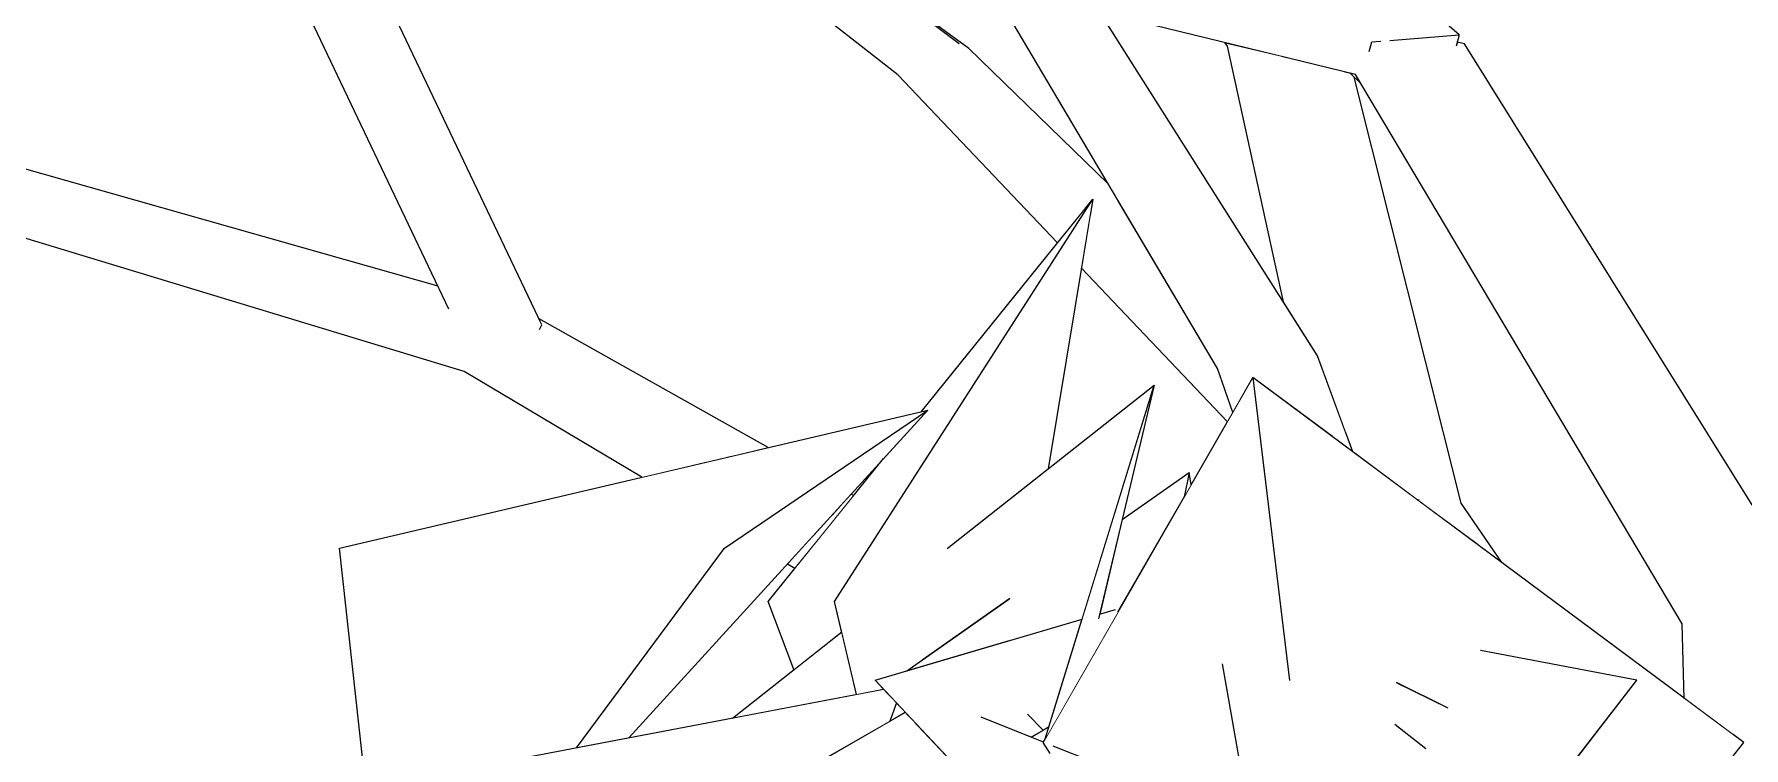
# Model space of a CAD drawing. Header units: millimetres. Extents: x -9413 to 8527, y -300 to 11224.
# Drawn here: x -7199 to -6369, y 3392 to 3739 of the extents above; entities that cross this region are included whole.
import ezdxf

# ---------------------------------------------------------------- set-up
doc = ezdxf.new("R2010")
doc.units = ezdxf.units.MM
doc.header["$MEASUREMENT"] = 0
doc.linetypes.add('Wipeout_Contour', pattern=[1000, 0, -1000])
doc.layers.add('Interior - Furniture', color=7, linetype='Continuous')
doc.layers.add('Interior - Furniture _Pen_No__4', color=7, linetype='Continuous', lineweight=20, true_color=0x029e21)

# ---------------------------------------------------------------- blocks, each defined once
blk = doc.blocks.new('Section Elem_40_6')
at = {"color": 254, "linetype": 'Wipeout_Contour', "lineweight": 0, "ltscale": 31158.096677}
blk.add_wipeout([(-6990.09, 3574.69), (-6903.88, 3523.26), (-6871.73, 3530.82), (-6958.07, 3591.64)], dxfattribs=at).dxf.layer = 'Interior - Furniture'
at = {"color": 254, "linetype": 'Wipeout_Contour', "lineweight": 0, "ltscale": 37500.257365}
blk.add_wipeout([(-6624.2, 3576.09), (-6616.84, 3554.68), (-6607.06, 3571.7), (-6567.96, 3542.61), (-6575.62, 3582.23)], dxfattribs=at).dxf.layer = 'Interior - Furniture'
at = {"color": 254, "linetype": 'Wipeout_Contour', "lineweight": 0, "ltscale": 30658.113818}
blk.add_wipeout([(-6820.65, 3494.84), (-6833.18, 3481.09), (-6829.52, 3478.91), (-6818.12, 3493.06)], dxfattribs=at).dxf.layer = 'Interior - Furniture'
at = {"color": 254, "linetype": 'Wipeout_Contour', "lineweight": 0, "ltscale": 28992.943062}
blk.add_wipeout([(-6369.33, 3457.44), (-6398.54, 3452.1), (-6397.59, 3415.82), (-6373.73, 3398.07)], dxfattribs=at).dxf.layer = 'Interior - Furniture'
at = {"color": 254, "linetype": 'Wipeout_Contour', "lineweight": 0, "ltscale": 66661.588742}
blk.add_wipeout([(-6607.5, 3350.78), (-6624.22, 3315.66), (-6612.85, 3328.03), (-6610.14, 3327.13), (-6590.25, 3366.29), (-6576.52, 3364.95), (-6571.08, 3392.65), (-6589.28, 3424.49), (-6614.71, 3392.07)], dxfattribs=at).dxf.layer = 'Interior - Furniture'
at = {"color": 254, "linetype": 'Wipeout_Contour', "lineweight": 0, "ltscale": 22123.049639}
blk.add_wipeout([(-6565.93, 3395.85), (-6512.29, 3411.06), (-6537.18, 3423.43)], dxfattribs=at).dxf.layer = 'Interior - Furniture'
at = {"color": 254, "linetype": 'Wipeout_Contour', "lineweight": 0, "ltscale": 22935.831476}
blk.add_wipeout([(-6737.96, 3768.3), (-6624.2, 3576.09), (-6697.35, 3774.56)], dxfattribs=at).dxf.layer = 'Interior - Furniture'
at = {"color": 254, "linetype": 'Wipeout_Contour', "lineweight": 0, "ltscale": 24380.316834}
blk.add_wipeout([(-6990.09, 3574.69), (-7376.96, 3718.08), (-7395.62, 3697.64)], dxfattribs=at).dxf.layer = 'Interior - Furniture'
at = {"color": 254, "linetype": 'Wipeout_Contour', "lineweight": 0, "ltscale": 23273.138587}
blk.add_wipeout([(-6958.07, 3591.64), (-6871.73, 3530.82), (-6860.37, 3533.49)], dxfattribs=at).dxf.layer = 'Interior - Furniture'
at = {"color": 254, "linetype": 'Wipeout_Contour', "lineweight": 0, "ltscale": 22401.109006}
blk.add_wipeout([(-6575.62, 3582.23), (-6567.96, 3542.61), (-6558.52, 3535.58)], dxfattribs=at).dxf.layer = 'Interior - Furniture'
at = {"color": 254, "linetype": 'Wipeout_Contour', "lineweight": 0, "ltscale": 30643.348914}
blk.add_wipeout([(-6820.65, 3494.84), (-6818.12, 3493.06), (-6809.79, 3503.39), (-6811.78, 3504.57)], dxfattribs=at).dxf.layer = 'Interior - Furniture'
at = {"color": 254, "linetype": 'Wipeout_Contour', "lineweight": 0, "ltscale": 43296.445084}
blk.add_wipeout([(-6377.72, 3344.19), (-6367.32, 3339.02), (-6369.33, 3457.44), (-6373.73, 3398.07), (-6368.67, 3394.3), (-6374.56, 3386.87)], dxfattribs=at).dxf.layer = 'Interior - Furniture'
at = {"color": 254, "linetype": 'Wipeout_Contour', "lineweight": 0, "ltscale": 132322.219494}
blk.add_wipeout([(-6477.33, 3355.27), (-6594.48, 3240.32), (-6587.25, 3208.37), (-6420.63, 3424.71), (-6496.4, 3439.03), (-6528.48, 3419.11), (-6512.29, 3411.06), (-6565.93, 3395.85), (-6571.08, 3392.65), (-6576.52, 3364.95), (-6555.8, 3362.92), (-6538.05, 3403.07), (-6523.14, 3391.33), (-6546.47, 3365.34), (-6542.82, 3363.16), (-6522.33, 3384.99), (-6505.52, 3382.19), (-6527.38, 3360.15)], dxfattribs=at).dxf.layer = 'Interior - Furniture'
at = {"color": 254, "linetype": 'Wipeout_Contour', "lineweight": 0, "ltscale": 22703.546521}
blk.add_wipeout([(-6575.62, 3582.23), (-6697.35, 3774.56), (-6624.2, 3576.09)], dxfattribs=at).dxf.layer = 'Interior - Furniture'
at = {"color": 254, "linetype": 'Wipeout_Contour', "lineweight": 0, "ltscale": 22330.794074}
blk.add_wipeout([(-6398.54, 3452.1), (-6530.66, 3732.44), (-6557.23, 3719.08)], dxfattribs=at).dxf.layer = 'Interior - Furniture'
at = {"color": 254, "linetype": 'Wipeout_Contour', "lineweight": 0, "ltscale": 54575.151543}
blk.add_wipeout([(-6953.6, 3595.15), (-6959.01, 3595.71), (-6958.07, 3591.64), (-6860.37, 3533.49), (-6851.01, 3535.69), (-6953.49, 3599.64), (-6952.41, 3597.37)], dxfattribs=at).dxf.layer = 'Interior - Furniture'
at = {"color": 254, "linetype": 'Wipeout_Contour', "lineweight": 0, "ltscale": 30634.589955}
blk.add_wipeout([(-6807.93, 3508.8), (-6811.78, 3504.57), (-6809.79, 3503.39), (-6806.27, 3507.76)], dxfattribs=at).dxf.layer = 'Interior - Furniture'
at = {"color": 254, "linetype": 'Wipeout_Contour', "lineweight": 0, "ltscale": 71848.244601}
blk.add_wipeout([(-6369.33, 3457.44), (-6367.32, 3339.02), (-6365.07, 3337.9), (-6367.25, 3335.02), (-6364.78, 3189.32), (-6362.59, 3187.82), (-6337.22, 3397.73), (-6343.84, 3409.4), (-6335.15, 3414.82), (-6330.32, 3454.79)], dxfattribs=at).dxf.layer = 'Interior - Furniture'
at = {"color": 254, "linetype": 'Wipeout_Contour', "lineweight": 0, "ltscale": 22873.651177}
blk.add_wipeout([(-6557.23, 3719.08), (-6688.97, 3761.32), (-6681.37, 3749.32)], dxfattribs=at).dxf.layer = 'Interior - Furniture'
at = {"color": 254, "linetype": 'Wipeout_Contour', "lineweight": 0, "ltscale": 22039.64641}
blk.add_wipeout([(-6369.33, 3457.44), (-6530.66, 3732.44), (-6398.54, 3452.1)], dxfattribs=at).dxf.layer = 'Interior - Furniture'
at = {"color": 254, "linetype": 'Wipeout_Contour', "lineweight": 0, "ltscale": 23942.652396}
blk.add_wipeout([(-7376.96, 3718.08), (-6990.09, 3574.69), (-6958.07, 3591.64)], dxfattribs=at).dxf.layer = 'Interior - Furniture'
at = {"color": 254, "linetype": 'Wipeout_Contour', "lineweight": 0, "ltscale": 31072.933532}
blk.add_wipeout([(-6953.79, 3600.27), (-6953.49, 3599.64), (-6851.01, 3535.69), (-6842.5, 3537.69)], dxfattribs=at).dxf.layer = 'Interior - Furniture'
at = {"color": 254, "linetype": 'Wipeout_Contour', "lineweight": 0, "ltscale": 30628.088002}
blk.add_wipeout([(-6802.23, 3515.04), (-6807.93, 3508.8), (-6806.27, 3507.76), (-6800.97, 3514.33)], dxfattribs=at).dxf.layer = 'Interior - Furniture'
at = {"color": 254, "linetype": 'Wipeout_Contour', "lineweight": 0, "ltscale": 44780.173329}
blk.add_wipeout([(-6510.95, 3733.51), (-6530.66, 3732.44), (-6369.33, 3457.44), (-6504.35, 3733.87), (-6508.11, 3733.67), (-6508.32, 3732.85)], dxfattribs=at).dxf.layer = 'Interior - Furniture'
at = {"color": 254, "linetype": 'Wipeout_Contour', "lineweight": 0, "ltscale": 24357.827999}
blk.add_wipeout([(-7380.76, 3723.29), (-7376.96, 3718.08), (-6958.07, 3591.64)], dxfattribs=at).dxf.layer = 'Interior - Furniture'
at = {"color": 254, "linetype": 'Wipeout_Contour', "lineweight": 0, "ltscale": 22615.329875}
blk.add_wipeout([(-6559.87, 3719.72), (-6554.6, 3714.62), (-6559.06, 3719.52)], dxfattribs=at).dxf.layer = 'Interior - Furniture'
at = {"color": 254, "linetype": 'Wipeout_Contour', "lineweight": 0, "ltscale": 22900.998219}
blk.add_wipeout([(-6530.66, 3732.44), (-6698.58, 3778.52), (-6697.62, 3775.41)], dxfattribs=at).dxf.layer = 'Interior - Furniture'
at = {"color": 254, "linetype": 'Wipeout_Contour', "lineweight": 0, "ltscale": 21958.803691}
blk.add_wipeout([(-6330.32, 3454.79), (-6504.35, 3733.87), (-6369.33, 3457.44)], dxfattribs=at).dxf.layer = 'Interior - Furniture'
at = {"color": 254, "linetype": 'Wipeout_Contour', "lineweight": 0, "ltscale": 55787.83527}
blk.add_wipeout([(-7380.85, 3723.41), (-7380.76, 3723.29), (-6958.07, 3591.64), (-6959.01, 3595.71), (-6964.51, 3594.17), (-6997.53, 3605.05), (-7002.84, 3616.19)], dxfattribs=at).dxf.layer = 'Interior - Furniture'
at = {"color": 254, "linetype": 'Wipeout_Contour', "lineweight": 0, "ltscale": 30147.122464}
blk.add_wipeout([(-6559.06, 3719.52), (-6554.6, 3714.62), (-6554.6, 3714.65), (-6557.23, 3719.08)], dxfattribs=at).dxf.layer = 'Interior - Furniture'
at = {"color": 254, "linetype": 'Wipeout_Contour', "lineweight": 0, "ltscale": 47494.254769}
blk.add_wipeout([(-7089.19, 3884.84), (-7096.43, 3871.43), (-6964.51, 3594.17), (-6959.01, 3595.71), (-6953.6, 3595.15), (-6952.41, 3597.37)], dxfattribs=at).dxf.layer = 'Interior - Furniture'
at = {"color": 254, "linetype": 'Wipeout_Contour', "lineweight": 0, "ltscale": 37647.640246}
blk.add_wipeout([(-6552.47, 3738.5), (-6553.16, 3738.62), (-6530.66, 3732.44), (-6510.95, 3733.51), (-6540.47, 3735.63)], dxfattribs=at).dxf.layer = 'Interior - Furniture'
at = {"color": 254, "linetype": 'Wipeout_Contour', "lineweight": 0, "ltscale": 22601.638244}
blk.add_wipeout([(-6554.6, 3714.65), (-6554.6, 3714.62), (-6554.58, 3714.62)], dxfattribs=at).dxf.layer = 'Interior - Furniture'
at = {"color": 254, "linetype": 'Wipeout_Contour', "lineweight": 0, "ltscale": 22178.689165}
blk.add_wipeout([(-6505.93, 3510.65), (-6525.86, 3511.28), (-6497.11, 3489.88)], dxfattribs=at).dxf.layer = 'Interior - Furniture'
at = {"layer": 'Interior - Furniture _Pen_No__4', "linetype": 'Continuous'}
blk.add_line((-6953.61, 3595.15), (-6952.41, 3597.37), dxfattribs=at)
at = {"color": 254, "linetype": 'Wipeout_Contour', "lineweight": 0, "ltscale": 31900.044218}
blk.add_wipeout([(-7096.43, 3871.43), (-7123.87, 3870.57), (-6997.53, 3605.05), (-6964.51, 3594.17)], dxfattribs=at).dxf.layer = 'Interior - Furniture'
at = {"color": 254, "linetype": 'Wipeout_Contour', "lineweight": 0, "ltscale": 22620.1731}
blk.add_wipeout([(-6551.58, 3737.09), (-6550.52, 3730.3), (-6549.31, 3734.92)], dxfattribs=at).dxf.layer = 'Interior - Furniture'
at = {"color": 254, "linetype": 'Wipeout_Contour', "lineweight": 0, "ltscale": 22505.760838}
blk.add_wipeout([(-6508.11, 3733.67), (-6504.35, 3733.87), (-6507.83, 3734.74)], dxfattribs=at).dxf.layer = 'Interior - Furniture'
at = {"color": 254, "linetype": 'Wipeout_Contour', "lineweight": 0, "ltscale": 22129.227274}
blk.add_wipeout([(-6486.2, 3481.76), (-6505.93, 3510.65), (-6497.11, 3489.88)], dxfattribs=at).dxf.layer = 'Interior - Furniture'
at = {"layer": 'Interior - Furniture _Pen_No__4', "linetype": 'Continuous'}
for p, q in [((-6952.41, 3597.37), (-7089.19, 3884.84)), ((-6997.53, 3605.04), (-7123.87, 3870.57)), ((-7002.84, 3616.19), (-7380.85, 3723.41)), ((-6990.09, 3574.69), (-7395.62, 3697.64))]:
    blk.add_line(p, q, dxfattribs=at)
at = {"color": 254, "linetype": 'Wipeout_Contour', "lineweight": 0, "ltscale": 30649.928991}
blk.add_wipeout([(-6736.7, 3915), (-6553.16, 3738.62), (-6552.47, 3738.5), (-6709.81, 3917.22)], dxfattribs=at).dxf.layer = 'Interior - Furniture'
at = {"color": 254, "linetype": 'Wipeout_Contour', "lineweight": 0, "ltscale": 22623.841297}
blk.add_wipeout([(-6551.58, 3737.09), (-6549.31, 3734.92), (-6551.08, 3736.92)], dxfattribs=at).dxf.layer = 'Interior - Furniture'
at = {"color": 254, "linetype": 'Wipeout_Contour', "lineweight": 0, "ltscale": 30349.983378}
blk.add_wipeout([(-6506.9, 3738.32), (-6709.81, 3917.22), (-6552.47, 3738.5), (-6540.47, 3735.63)], dxfattribs=at).dxf.layer = 'Interior - Furniture'
at = {"color": 254, "linetype": 'Wipeout_Contour', "lineweight": 0, "ltscale": 22616.900369}
blk.add_wipeout([(-6544.99, 3735.26), (-6551.08, 3736.92), (-6549.31, 3734.92)], dxfattribs=at).dxf.layer = 'Interior - Furniture'
at = {"color": 254, "linetype": 'Wipeout_Contour', "lineweight": 0, "ltscale": 30045.239839}
blk.add_wipeout([(-6540.47, 3735.63), (-6510.95, 3733.51), (-6508.32, 3732.85), (-6506.9, 3738.32)], dxfattribs=at).dxf.layer = 'Interior - Furniture'
at = {"color": 254, "linetype": 'Wipeout_Contour', "lineweight": 0, "ltscale": 30693.125289}
blk.add_wipeout([(-6749.76, 3733.88), (-6779.47, 3718.81), (-6701.96, 3637.21), (-6688.48, 3653.93)], dxfattribs=at).dxf.layer = 'Interior - Furniture'
at = {"color": 254, "linetype": 'Wipeout_Contour', "lineweight": 0, "ltscale": 37658.66531}
blk.add_wipeout([(-6589.5, 3722.61), (-6619.36, 3732.86), (-6592.22, 3608.47), (-6575.62, 3582.23), (-6575.22, 3581.16)], dxfattribs=at).dxf.layer = 'Interior - Furniture'
at = {"layer": 'Interior - Furniture _Pen_No__4', "linetype": 'Continuous'}
for p, q in [((-6540.5, 3735.62), (-6506.9, 3738.32)), ((-6506.9, 3738.32), (-6508.33, 3732.84)), ((-6504.35, 3733.87), (-6507.83, 3734.74))]:
    blk.add_line(p, q, dxfattribs=at)
at = {"color": 254, "linetype": 'Wipeout_Contour', "lineweight": 0, "ltscale": 23429.09815}
blk.add_wipeout([(-6859.27, 3792.65), (-6880.17, 3797.74), (-6779.47, 3718.81)], dxfattribs=at).dxf.layer = 'Interior - Furniture'
at = {"color": 254, "linetype": 'Wipeout_Contour', "lineweight": 0, "ltscale": 22801.677113}
blk.add_wipeout([(-6620.38, 3734.46), (-6620.67, 3734.53), (-6619.36, 3732.86)], dxfattribs=at).dxf.layer = 'Interior - Furniture'
at = {"color": 254, "linetype": 'Wipeout_Contour', "lineweight": 0, "ltscale": 22613.449317}
blk.add_wipeout([(-6550.52, 3730.3), (-6544.99, 3735.26), (-6549.31, 3734.92)], dxfattribs=at).dxf.layer = 'Interior - Furniture'
at = {"color": 254, "linetype": 'Wipeout_Contour', "lineweight": 0, "ltscale": 22512.784139}
blk.add_wipeout([(-6589.5, 3722.61), (-6575.22, 3581.16), (-6561.55, 3543.86)], dxfattribs=at).dxf.layer = 'Interior - Furniture'
at = {"color": 254, "linetype": 'Wipeout_Contour', "lineweight": 0, "ltscale": 37769.335871}
blk.add_wipeout([(-6690.39, 3625.03), (-6619.37, 3550.26), (-6616.84, 3554.68), (-6620.43, 3565.14), (-6686.12, 3650.85)], dxfattribs=at).dxf.layer = 'Interior - Furniture'
at = {"layer": 'Interior - Furniture _Pen_No__4', "linetype": 'Continuous'}
for p, q in [((-6550.53, 3730.26), (-6549.31, 3734.92)), ((-6549.31, 3734.92), (-6544.95, 3735.27))]:
    blk.add_line(p, q, dxfattribs=at)
at = {"color": 254, "linetype": 'Wipeout_Contour', "lineweight": 0, "ltscale": 45035.541902}
blk.add_wipeout([(-6584.36, 3725.69), (-6589.5, 3722.61), (-6561.55, 3543.86), (-6558.52, 3535.58), (-6557.24, 3534.63), (-6562.49, 3720.36)], dxfattribs=at).dxf.layer = 'Interior - Furniture'
at = {"color": 254, "linetype": 'Wipeout_Contour', "lineweight": 0, "ltscale": 30342.99633}
blk.add_wipeout([(-6620.38, 3734.46), (-6619.36, 3732.86), (-6589.5, 3722.61), (-6593.32, 3727.87)], dxfattribs=at).dxf.layer = 'Interior - Furniture'
at = {"color": 254, "linetype": 'Wipeout_Contour', "lineweight": 0, "ltscale": 67115.914661}
blk.add_wipeout([(-6559.87, 3719.72), (-6562.49, 3720.36), (-6557.24, 3534.63), (-6532.15, 3515.96), (-6526.31, 3512.41), (-6527.01, 3512.13), (-6525.86, 3511.28), (-6505.93, 3510.65), (-6557.8, 3717.72)], dxfattribs=at).dxf.layer = 'Interior - Furniture'
at = {"layer": 'Interior - Furniture _Pen_No__4', "linetype": 'Continuous'}
for p, q in [((-6506.9, 3738.32), (-6709.81, 3917.22)), ((-6554.6, 3714.62), (-6559.87, 3719.72))]:
    blk.add_line(p, q, dxfattribs=at)
at = {"color": 254, "linetype": 'Wipeout_Contour', "lineweight": 0, "ltscale": 53224.59398}
blk.add_wipeout([(-6669.07, 3651.92), (-6749.76, 3733.88), (-6688.48, 3653.93), (-6684.87, 3658.41), (-6686.12, 3650.85), (-6620.43, 3565.14), (-6624.2, 3576.09)], dxfattribs=at).dxf.layer = 'Interior - Furniture'
at = {"color": 254, "linetype": 'Wipeout_Contour', "lineweight": 0, "ltscale": 22716.226536}
blk.add_wipeout([(-6593.32, 3727.87), (-6589.5, 3722.61), (-6592.88, 3727.76)], dxfattribs=at).dxf.layer = 'Interior - Furniture'
at = {"color": 254, "linetype": 'Wipeout_Contour', "lineweight": 0, "ltscale": 22242.146972}
blk.add_wipeout([(-6526.31, 3512.41), (-6532.15, 3515.96), (-6527.33, 3512.37)], dxfattribs=at).dxf.layer = 'Interior - Furniture'
at = {"layer": 'Interior - Furniture _Pen_No__4', "linetype": 'Continuous'}
blk.add_line((-6619.36, 3732.86), (-6620.67, 3734.53), dxfattribs=at)
at = {"color": 254, "linetype": 'Wipeout_Contour', "lineweight": 0, "ltscale": 30633.350407}
blk.add_wipeout([(-6749.76, 3733.88), (-6669.07, 3651.92), (-6671.57, 3656.13), (-6745, 3731.6)], dxfattribs=at).dxf.layer = 'Interior - Furniture'
at = {"color": 254, "linetype": 'Wipeout_Contour', "lineweight": 0, "ltscale": 22707.410065}
blk.add_wipeout([(-6592.88, 3727.76), (-6589.5, 3722.61), (-6584.36, 3725.69)], dxfattribs=at).dxf.layer = 'Interior - Furniture'
at = {"color": 254, "linetype": 'Wipeout_Contour', "lineweight": 0, "ltscale": 22235.759582}
blk.add_wipeout([(-6527.33, 3512.37), (-6527.01, 3512.13), (-6526.31, 3512.41)], dxfattribs=at).dxf.layer = 'Interior - Furniture'
at = {"layer": 'Interior - Furniture _Pen_No__4', "linetype": 'Continuous'}
blk.add_line((-6592.22, 3608.47), (-6619.36, 3732.86), dxfattribs=at)
at = {"color": 254, "linetype": 'Wipeout_Contour', "lineweight": 0, "ltscale": 31075.506124}
blk.add_wipeout([(-6859.27, 3792.65), (-6779.47, 3718.81), (-6749.76, 3733.88), (-6812.18, 3781.18)], dxfattribs=at).dxf.layer = 'Interior - Furniture'
at = {"color": 254, "linetype": 'Wipeout_Contour', "lineweight": 0, "ltscale": 22933.712231}
blk.add_wipeout([(-6745, 3731.6), (-6671.57, 3656.13), (-6677.31, 3665.83)], dxfattribs=at).dxf.layer = 'Interior - Furniture'
at = {"color": 254, "linetype": 'Wipeout_Contour', "lineweight": 0, "ltscale": 80827.353111}
blk.add_wipeout([(-6368.67, 3394.3), (-6607.06, 3571.7), (-6589.28, 3424.49), (-6571.08, 3392.65), (-6565.93, 3395.85), (-6537.18, 3423.43), (-6528.48, 3419.11), (-6496.4, 3439.03), (-6420.63, 3424.71), (-6453.6, 3381.9), (-6399.72, 3355.12)], dxfattribs=at).dxf.layer = 'Interior - Furniture'
at = {"layer": 'Interior - Furniture _Pen_No__4', "linetype": 'Continuous'}
for p, q in [((-6557.23, 3719.08), (-6681.37, 3749.32)), ((-6330.32, 3454.79), (-6504.35, 3733.87)), ((-6505.93, 3510.65), (-6557.8, 3717.72)), ((-6398.54, 3452.1), (-6557.23, 3719.08)), ((-6558.52, 3535.58), (-6575.62, 3582.23)), ((-6527.33, 3512.37), (-6526.3, 3512.41)), ((-6486.2, 3481.76), (-6505.93, 3510.65)), ((-6397.59, 3415.82), (-6398.54, 3452.1)), ((-6420.63, 3424.71), (-6496.44, 3439.04)), ((-6512.2, 3411.02), (-6537.23, 3423.46)), ((-6399.72, 3355.12), (-6368.67, 3394.3))]:
    blk.add_line(p, q, dxfattribs=at)
at = {"color": 254, "linetype": 'Wipeout_Contour', "lineweight": 0, "ltscale": 23198.528937}
blk.add_wipeout([(-6800.13, 3772.05), (-6749.76, 3733.88), (-6745, 3731.6)], dxfattribs=at).dxf.layer = 'Interior - Furniture'
at = {"color": 254, "linetype": 'Wipeout_Contour', "lineweight": 0, "ltscale": 68437.174154}
blk.add_wipeout([(-6684.87, 3658.41), (-6810.28, 3462.87), (-6799.55, 3417.75), (-6786.41, 3420.25), (-6790.6, 3424.71), (-6775.22, 3429.22), (-6767.59, 3434.59), (-6755.59, 3488.62), (-6706.54, 3527.37)], dxfattribs=at).dxf.layer = 'Interior - Furniture'
at = {"color": 254, "linetype": 'Wipeout_Contour', "lineweight": 0, "ltscale": 29452.259981}
blk.add_wipeout([(-6555.8, 3362.92), (-6549.22, 3362.28), (-6523.14, 3391.33), (-6538.05, 3403.07)], dxfattribs=at).dxf.layer = 'Interior - Furniture'
at = {"layer": 'Interior - Furniture _Pen_No__4', "linetype": 'Continuous'}
for p, q in [((-6779.47, 3718.81), (-6880.17, 3797.74)), ((-6749.76, 3733.88), (-6812.18, 3781.18)), ((-6745, 3731.6), (-6800.13, 3772.05)), ((-6749.76, 3733.88), (-6750, 3734.06)), ((-6677.31, 3665.83), (-6745, 3731.6)), ((-6523.14, 3391.33), (-6538.07, 3403.09))]:
    blk.add_line(p, q, dxfattribs=at)
at = {"color": 254, "linetype": 'Wipeout_Contour', "lineweight": 0, "ltscale": 68767.055698}
blk.add_wipeout([(-6786.43, 3532.38), (-6842.44, 3462.87), (-6829.98, 3429.83), (-6806.78, 3448.16), (-6810.28, 3462.87), (-6735.36, 3579.69), (-6684.87, 3658.41), (-6768.05, 3555.19), (-6764.98, 3555.91)], dxfattribs=at).dxf.layer = 'Interior - Furniture'
at = {"layer": 'Interior - Furniture _Pen_No__4', "linetype": 'Continuous'}
for p, q in [((-6575.62, 3582.23), (-6697.35, 3774.56)), ((-6624.2, 3576.09), (-6737.96, 3768.3)), ((-6701.96, 3637.21), (-6779.47, 3718.81))]:
    blk.add_line(p, q, dxfattribs=at)
at = {"color": 254, "linetype": 'Wipeout_Contour', "lineweight": 0, "ltscale": 90469.9217}
blk.add_wipeout([(-6790.6, 3424.71), (-6741.25, 3372.21), (-6740.7, 3380.74), (-6742.3, 3380.37), (-6740.66, 3381.36), (-6739.01, 3406.65), (-6714.71, 3396.92), (-6712.83, 3398.04), (-6716.55, 3408.1), (-6708.92, 3400.39), (-6706.05, 3402.11), (-6690.02, 3454.26)], dxfattribs=at).dxf.layer = 'Interior - Furniture'
at = {"color": 254, "linetype": 'Wipeout_Contour', "lineweight": 0, "ltscale": 37595.443816}
blk.add_wipeout([(-6682.02, 3454.53), (-6694.24, 3419.9), (-6672.59, 3457.59), (-6673.85, 3459.01), (-6681.49, 3456.76)], dxfattribs=at).dxf.layer = 'Interior - Furniture'
at = {"color": 254, "linetype": 'Wipeout_Contour', "lineweight": 0, "ltscale": 128229.67076}
blk.add_wipeout([(-6813.15, 3319.35), (-6866.51, 3166.58), (-6664.89, 3376.97), (-6703.98, 3392.62), (-6705.57, 3389.04), (-6708.94, 3394.3), (-6708.79, 3394.55), (-6739.01, 3406.65), (-6740.66, 3381.36), (-6739.63, 3381.98), (-6740.7, 3380.74), (-6741.25, 3372.21), (-6771.12, 3403.99), (-6797.9, 3363.04), (-6799.64, 3358.05), (-6770.83, 3359.92), (-6781.63, 3280.69)], dxfattribs=at).dxf.layer = 'Interior - Furniture'
at = {"color": 254, "linetype": 'Wipeout_Contour', "lineweight": 0, "ltscale": 30108.733156}
blk.add_wipeout([(-6707.89, 3396.13), (-6694.24, 3419.9), (-6682.02, 3454.53), (-6655.03, 3568.08)], dxfattribs=at).dxf.layer = 'Interior - Furniture'
at = {"color": 254, "linetype": 'Wipeout_Contour', "lineweight": 0, "ltscale": 22765.964728}
blk.add_wipeout([(-6780.22, 3413.66), (-6783.33, 3404.74), (-6775.87, 3409.04)], dxfattribs=at).dxf.layer = 'Interior - Furniture'
at = {"color": 254, "linetype": 'Wipeout_Contour', "lineweight": 0, "ltscale": 45392.783314}
blk.add_wipeout([(-6755.59, 3488.62), (-6767.59, 3434.59), (-6725.13, 3464.39), (-6725.46, 3443.84), (-6690.02, 3454.26), (-6655.03, 3568.08)], dxfattribs=at).dxf.layer = 'Interior - Furniture'
at = {"color": 254, "linetype": 'Wipeout_Contour', "lineweight": 0, "ltscale": 76120.191161}
blk.add_wipeout([(-6786.41, 3420.25), (-7013.37, 3376.97), (-6866.51, 3166.58), (-6813.15, 3319.35), (-6842.44, 3355.27), (-6799.64, 3358.05), (-6797.9, 3363.04), (-6835.4, 3374.74), (-6783.33, 3404.74), (-6780.22, 3413.66)], dxfattribs=at).dxf.layer = 'Interior - Furniture'
at = {"color": 254, "linetype": 'Wipeout_Contour', "lineweight": 0, "ltscale": 97141.041031}
blk.add_wipeout([(-6708.94, 3394.3), (-6705.57, 3389.04), (-6703.98, 3392.62), (-6664.89, 3376.97), (-6684.65, 3356.34), (-6673.94, 3339.6), (-6671.47, 3362.53), (-6652.74, 3343.59), (-6626.86, 3376.58), (-6621.79, 3432.54), (-6614.71, 3392.07), (-6589.28, 3424.49), (-6607.06, 3571.7)], dxfattribs=at).dxf.layer = 'Interior - Furniture'
at = {"color": 254, "linetype": 'Wipeout_Contour', "lineweight": 0, "ltscale": 22714.963236}
blk.add_wipeout([(-6775.22, 3429.22), (-6725.46, 3443.84), (-6725.13, 3464.39)], dxfattribs=at).dxf.layer = 'Interior - Furniture'
at = {"color": 254, "linetype": 'Wipeout_Contour', "lineweight": 0, "ltscale": 22899.716898}
blk.add_wipeout([(-6859.81, 3406.25), (-6799.55, 3417.75), (-6806.78, 3448.16)], dxfattribs=at).dxf.layer = 'Interior - Furniture'
at = {"layer": 'Interior - Furniture _Pen_No__4', "linetype": 'Continuous'}
for p, q in [((-6619.37, 3550.26), (-6690.39, 3625.03)), ((-6616.84, 3554.68), (-6624.2, 3576.09)), ((-6587.25, 3208.37), (-6420.63, 3424.71))]:
    blk.add_line(p, q, dxfattribs=at)
at = {"color": 254, "linetype": 'Wipeout_Contour', "lineweight": 0, "ltscale": 30761.902466}
blk.add_wipeout([(-6935.55, 3391.81), (-6910.15, 3396.65), (-6764.98, 3555.91), (-6863.74, 3488.75)], dxfattribs=at).dxf.layer = 'Interior - Furniture'
at = {"color": 254, "linetype": 'Wipeout_Contour', "lineweight": 0, "ltscale": 22541.512802}
blk.add_wipeout([(-6640.43, 3513.59), (-6637, 3519.56), (-6638.04, 3525.52)], dxfattribs=at).dxf.layer = 'Interior - Furniture'
at = {"color": 254, "linetype": 'Wipeout_Contour', "lineweight": 0, "ltscale": 37122.08944}
blk.add_wipeout([(-6626.86, 3376.58), (-6627, 3317.57), (-6624.51, 3315.05), (-6607.5, 3350.78), (-6621.79, 3432.54)], dxfattribs=at).dxf.layer = 'Interior - Furniture'
at = {"color": 254, "linetype": 'Wipeout_Contour', "lineweight": 0, "ltscale": 22576.9478}
blk.add_wipeout([(-6716.55, 3408.1), (-6712.83, 3398.04), (-6708.92, 3400.39)], dxfattribs=at).dxf.layer = 'Interior - Furniture'
at = {"layer": 'Interior - Furniture _Pen_No__4', "linetype": 'Continuous'}
for p, q in [((-6368.67, 3394.3), (-6607.06, 3571.7)), ((-6607.06, 3571.7), (-6589.27, 3424.43)), ((-6607.5, 3350.78), (-6621.79, 3432.56))]:
    blk.add_line(p, q, dxfattribs=at)
at = {"color": 254, "linetype": 'Wipeout_Contour', "lineweight": 0, "ltscale": 69684.701437}
blk.add_wipeout([(-7050.69, 3488.75), (-7026.51, 3269), (-6980.95, 3330.52), (-6994.18, 3349.48), (-7013.37, 3376.97), (-6951.53, 3388.76), (-6935.55, 3391.81), (-6863.74, 3488.75), (-6764.98, 3555.91)], dxfattribs=at).dxf.layer = 'Interior - Furniture'
at = {"color": 254, "linetype": 'Wipeout_Contour', "lineweight": 0, "ltscale": 45117.500595}
blk.add_wipeout([(-6670.57, 3502.69), (-6681.49, 3456.76), (-6673.85, 3459.01), (-6672.59, 3457.59), (-6640.43, 3513.59), (-6638.04, 3525.52)], dxfattribs=at).dxf.layer = 'Interior - Furniture'
at = {"color": 254, "linetype": 'Wipeout_Contour', "lineweight": 0, "ltscale": 30082.230581}
blk.add_wipeout([(-6714.71, 3396.92), (-6708.79, 3394.55), (-6707.89, 3396.13), (-6706.05, 3402.11)], dxfattribs=at).dxf.layer = 'Interior - Furniture'
at = {"layer": 'Interior - Furniture _Pen_No__4', "linetype": 'Continuous'}
for p, q in [((-6810.28, 3462.87), (-6684.87, 3658.41)), ((-6768.05, 3555.19), (-6684.87, 3658.41)), ((-6684.87, 3658.41), (-6706.54, 3527.37)), ((-6842.5, 3537.69), (-6953.79, 3600.27)), ((-6903.88, 3523.26), (-6990.09, 3574.69)), ((-6708.94, 3394.3), (-6607.06, 3571.7)), ((-6755.6, 3488.61), (-6655.03, 3568.08)), ((-6707.89, 3396.13), (-6655.03, 3568.08)), ((-6655.03, 3568.08), (-6682.03, 3454.51)), ((-7050.69, 3488.75), (-6764.98, 3555.91)), ((-6863.74, 3488.75), (-6764.98, 3555.91)), ((-6842.44, 3462.87), (-6786.43, 3532.38)), ((-6670.57, 3502.69), (-6638.04, 3525.52)), ((-6638.04, 3525.52), (-6640.43, 3513.59)), ((-6637, 3519.56), (-6638.04, 3525.52)), ((-6800.97, 3514.33), (-6802.23, 3515.04)), ((-7026.51, 3269), (-7050.69, 3488.75)), ((-6935.55, 3391.81), (-6863.74, 3488.75)), ((-6829.52, 3478.91), (-6833.18, 3481.09)), ((-6829.98, 3429.83), (-6842.44, 3462.87)), ((-6799.55, 3417.75), (-6810.28, 3462.87)), ((-6775.22, 3429.22), (-6725.06, 3464.44)), ((-6681.49, 3456.76), (-6673.84, 3459.01)), ((-6790.6, 3424.71), (-6690.02, 3454.26)), ((-6708.79, 3394.55), (-6739.02, 3406.66)), ((-6708.92, 3400.39), (-6716.57, 3408.12)), ((-6714.71, 3396.92), (-6706.05, 3402.11)), ((-6705.57, 3389.03), (-6708.94, 3394.3)), ((-6664.89, 3376.97), (-6703.99, 3392.63))]:
    blk.add_line(p, q, dxfattribs=at)
at = {"color": 254, "linetype": 'Wipeout_Contour', "lineweight": 0, "ltscale": 30371.628897}
blk.add_wipeout([(-6835.4, 3374.74), (-6797.9, 3363.04), (-6771.12, 3403.99), (-6775.87, 3409.04)], dxfattribs=at).dxf.layer = 'Interior - Furniture'
at = {"layer": 'Interior - Furniture _Pen_No__4', "linetype": 'Continuous'}
for p, q in [((-6764.98, 3555.91), (-6910.15, 3396.65)), ((-6859.81, 3406.25), (-6806.78, 3448.16)), ((-6741.24, 3372.2), (-6790.6, 3424.71)), ((-7013.37, 3376.97), (-6786.41, 3420.25)), ((-6780.22, 3413.66), (-6783.33, 3404.74)), ((-6835.46, 3374.71), (-6775.87, 3409.04))]:
    blk.add_line(p, q, dxfattribs=at)

msp = doc.modelspace()

# ---------------------------------------------------------------- block references
at = {"layer": 'Interior - Furniture'}
msp.add_blockref('Section Elem_40_6', (0, 0), dxfattribs=at)

doc.saveas('drawing.dxf')
